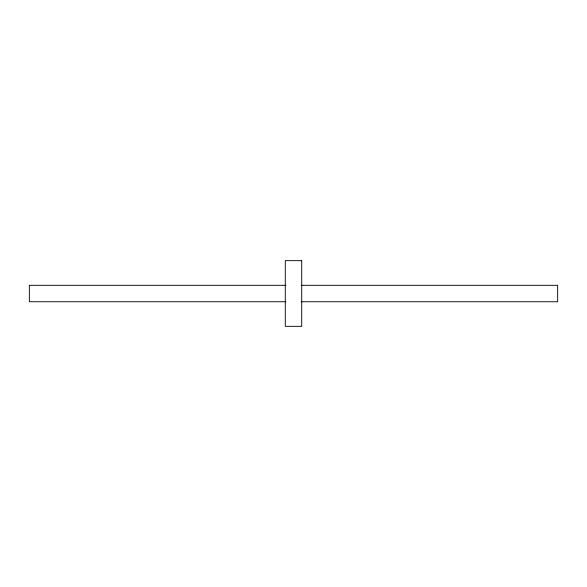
<?xml version="1.0" encoding="UTF-8"?>
<svg xmlns="http://www.w3.org/2000/svg" width="587" height="587" viewBox="0 0 587 587"><rect width="100%" height="100%" fill="white"/><g stroke="black" fill="none" stroke-linecap="round" stroke-linejoin="round"><path stroke-width="0.88" d="M286.016 285.319L29.35 285.319L29.35 301.74L286.016 301.74M301.102 285.319L557.65 285.319L557.65 301.74L301.102 301.74M301.711 260.657L285.289 260.657L285.289 326.335L301.711 326.343L301.711 260.665"/></g></svg>
